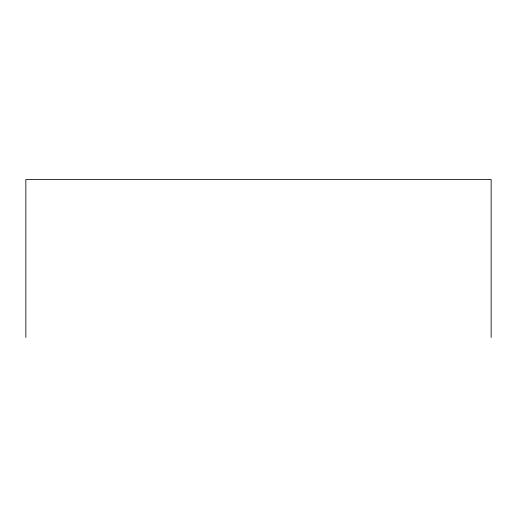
<?xml version="1.0" encoding="UTF-8"?>
<svg xmlns="http://www.w3.org/2000/svg" width="517" height="517" viewBox="0 0 517 517"><rect width="100%" height="100%" fill="white"/><g stroke="black" fill="none" stroke-linecap="round" stroke-linejoin="round"><path stroke-width="0.78" d="M491.15 337.478L491.15 179.522L25.85 179.522L25.85 337.478"/></g></svg>
